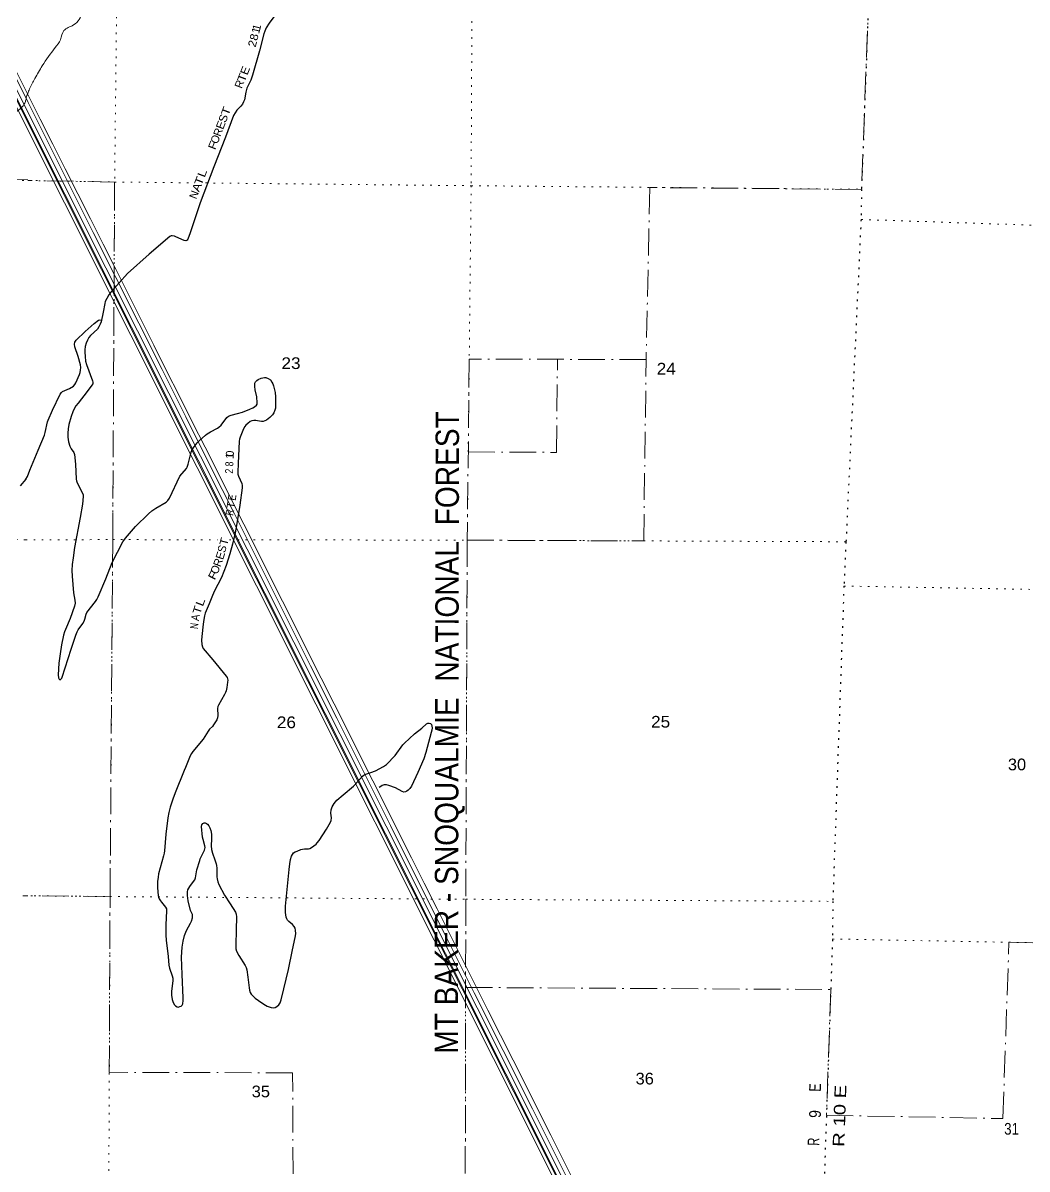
# Model space of a CAD drawing. Header units: feet. Extents: x -1048576 to 137166, y -268550 to 2097152.
# Drawn here: x -153338 to -138316, y 295229 to 312388 of the extents above; entities that cross this region are included whole.
import ezdxf
from ezdxf.enums import TextEntityAlignment as Align

# ---------------------------------------------------------------- set-up
doc = ezdxf.new("R2010")
doc.units = ezdxf.units.FT
doc.header["$LTSCALE"] = 80
doc.linetypes.add('DOT_DASHED', pattern=[7.7, 5, -1.2, 0.3, -1.2])
doc.linetypes.add('DOTTED', pattern=[1.5, 0.3, -1.2])
for name, color, linetype, lineweight in [('29', 7, 'Continuous', 25), ('39', 7, 'Continuous', 13), ('44', 7, 'DOT_DASHED', 13), ('6', 7, 'DOTTED', 25), ('7', 7, 'DOTTED', 13)]:
    doc.layers.add(name, color=color, linetype=linetype, lineweight=lineweight)
doc.layers.add('30', color=7, linetype='Continuous')

msp = doc.modelspace()

# ---------------------------------------------------------------- linework, layer by layer
at = {"layer": '29'}
for points in [[(-149484.16, 312615.45), (-149656.42, 312384.19), (-149699.49, 312314.63), (-149721.45, 312262.09), (-149734.94, 312225.04), (-149797.93, 311968.29), (-149901.97, 311608.3), (-149930.83, 311530.85), (-149986.69, 311409.72), (-150005.46, 311353.6), (-150025.98, 311237.93), (-150037.19, 311204.41), (-150053.97, 311170.76), (-150076.8, 311142.48), (-150139.79, 311081.21), (-150165.64, 311043.08), (-150186.43, 311002.85), (-150310.24, 310675.78), (-150482.61, 310232.17), (-150687.14, 309694.13), (-150835.39, 309243.98), (-150871.59, 309149.62), (-150882.35, 309135.25), (-150901.01, 309125.92), (-150924.55, 309128.4), (-151048.73, 309185.42), (-151068.93, 309193.08), (-151106.24, 309198.68), (-151121.17, 309198.68), (-151139.6, 309189.21), (-151451.92, 308926.29), (-151774.89, 308635.26), (-152022.81, 308358.95), (-152054.03, 308316.19), (-152085.75, 308263.95), (-152106.38, 308219), (-152115.6, 308185.59), (-152139.84, 308057.85), (-152168.99, 307910.78), (-152180.9, 307877.74), (-152201.43, 307836.7), (-152223.61, 307804.65), (-152328.54, 307709.61), (-152352.55, 307678.11), (-152374.94, 307638.93), (-152393.49, 307591.55), (-152406.66, 307543.78), (-152414.12, 307493.4), (-152414.28, 307458.47), (-152408.52, 307392.65), (-152401.06, 307321.75), (-152387.62, 307271.89), (-152299.43, 307027.48), (-152294.71, 307008.31), (-152294.16, 306986.93), (-152305.91, 306963.53), (-152375.24, 306871.2), (-152514.11, 306693.9), (-152544.72, 306655.68), (-152578.31, 306599.71), (-152593.37, 306568.03)], [(-153295.61, 305559.75), (-153272.36, 305599.67), (-153235.04, 305694.82), (-153109.91, 305989.52), (-153016.52, 306218.27), (-153003.69, 306254.54), (-152970.26, 306413.55), (-152960.78, 306441.12), (-152898.06, 306592.14), (-152783.54, 306829.2), (-152763.55, 306856.49), (-152746.22, 306870.24), (-152641.19, 306912.77), (-152582.04, 306952.34), (-152561.18, 306973.91), (-152546.59, 306998.98), (-152493.53, 307126.3), (-152481.29, 307155.7), (-152475.69, 307191.15), (-152473.37, 307227.04), (-152479.42, 307267.65), (-152514.61, 307391.65), (-152560.21, 307540.18), (-152565.25, 307581.09), (-152559.65, 307609.08), (-152544.1, 307640.99), (-152408.2, 307769.81), (-152274.55, 307886.54), (-152208.92, 307935.83), (-152190.23, 307941.18), (-152163.57, 307938.15)], [(-152593.37, 306568.03), (-152617.48, 306495.22), (-152649.65, 306376.99), (-152660.4, 306310.52), (-152667.86, 306245.22), (-152667.5, 306187.22), (-152658.53, 306118.35), (-152637.79, 306053.16), (-152619.35, 306013.86), (-152574.96, 305958.91), (-152567.11, 305926.17), (-152550.12, 305782.48), (-152542.85, 305556.76), (-152536.84, 305531.44), (-152527.92, 305502.65), (-152445.83, 305345.93), (-152437.89, 305321.2), (-152438.37, 305297.42), (-152449.56, 305185.47), (-152482.91, 304982.31), (-152566.43, 304534.94), (-152589.5, 304381.34), (-152600.69, 304282.45), (-152605.51, 304189.87), (-152604.43, 304107.07), (-152579.67, 303857.68), (-152559.65, 303745.12), (-152558.52, 303699.52), (-152567.11, 303657.43), (-152633.69, 303472.44), (-152703.32, 303308.54), (-152716.47, 303269.78), (-152729.44, 303220.85), (-152759.29, 303079.06), (-152781.45, 302943.41), (-152800.33, 302804.79), (-152813.39, 302627.55), (-152807.79, 302584.64), (-152798.95, 302565.55), (-152791, 302556.65), (-152779.8, 302554.78), (-152766.74, 302565.98), (-152757.41, 302579.04), (-152753.95, 302592.99), (-152618.46, 303011.03), (-152546.59, 303222.72), (-152528.43, 303274.22), (-152513.01, 303301.08), (-152440.24, 303398.09), (-152424.34, 303429.95), (-152410.39, 303463.39), (-152391.73, 303536.16), (-152381.37, 303560.58), (-152253.67, 303724.6), (-152234.1, 303753.9), (-152214.49, 303797.36), (-152100.67, 304066.81), (-152004.94, 304311.69), (-151845.32, 304620.05), (-151804.02, 304674.26), (-151652.94, 304846.87), (-151458.86, 305039.95), (-151407.84, 305082.78), (-151350.65, 305123.91), (-151195.8, 305215.32), (-151168.32, 305239.93), (-151143.56, 305271.3), (-150989.49, 305600.5), (-150891.68, 305719.07), (-150881.71, 305737.95), (-150865.56, 305780.64), (-150822.66, 305959.76), (-150805.87, 305999.4), (-150777.88, 306043.72), (-150733.11, 306101.55), (-150700.19, 306132.85), (-150606.24, 306217.23), (-150580.97, 306235.7), (-150531.61, 306267.61), (-150428.99, 306319.85), (-150407.24, 306335.48), (-150374.88, 306366.49), (-150287.19, 306478.43), (-150262.94, 306500.82), (-150225.62, 306515.75), (-150126.4, 306538.34), (-150052.11, 306562.4), (-149942.03, 306603.44), (-149897.26, 306623.97), (-149873, 306640.76), (-149845.02, 306665.01), (-149835.69, 306679.94), (-149831.96, 306700.46), (-149838.56, 306789.6), (-149862.77, 306895.24), (-149871.14, 306946.74), (-149868.95, 306992.43), (-149858.08, 307013.91), (-149839.42, 307034.43), (-149817.26, 307052.1)], [(-149817.26, 307052.1), (-149775.98, 307068.01), (-149725.76, 307080.66), (-149703.22, 307079.21), (-149667.77, 307066.15), (-149633.55, 307042.47), (-149613.66, 307010.17), (-149600.6, 306984.05), (-149590.8, 306954.68), (-149578.22, 306916.89), (-149567.02, 306855.32), (-149561.64, 306792.31), (-149557.69, 306743.37), (-149558.9, 306622.38), (-149568.89, 306588.52), (-149583.81, 306551.2), (-149605.36, 306520.13), (-149643.52, 306478.44), (-149693.81, 306440.95), (-149720.01, 306429.93), (-149746.13, 306420.6), (-149768.99, 306420.16), (-149829.4, 306431.45), (-149854.34, 306435.53), (-149884.2, 306437.39), (-149912.26, 306431.04), (-149938.3, 306418.74), (-149973.75, 306390.75), (-150003.6, 306366.5), (-150019.01, 306346.14), (-150037.19, 306312.39), (-150089.43, 306187.38), (-150097.47, 306157.56), (-150102.49, 306125.81), (-150120.83, 305789.92), (-150124.88, 305663.11), (-150121.93, 305630.17), (-150113.69, 305601.54), (-150065.18, 305495.19), (-150058.51, 305463.1), (-150057.71, 305429.89), (-150094.58, 305168.52), (-150142.93, 304866.1), (-150164.05, 304754.49), (-150205.03, 304584.16), (-150244.28, 304437.31), (-150298.39, 304267.54), (-150368.41, 304083.74), (-150477.5, 303873.87), (-150513.61, 303789.26), (-150554, 303691.03), (-150609.97, 303551.1), (-150621.16, 303511.92), (-150632.36, 303457.82), (-150641.69, 303385.05), (-150660.5, 303201.56), (-150665.94, 303148.1), (-150660.81, 303082.24), (-150652.87, 303047.36), (-150641.8, 303021.2), (-150499.55, 302854.62), (-150298.24, 302608.02), (-150285.32, 302590.25), (-150277.86, 302569.73), (-150275.1, 302550.94), (-150277.86, 302517.49), (-150287.19, 302440.99), (-150298.38, 302388.75), (-150307.06, 302363.47), (-150320.77, 302332.78), (-150411.82, 302173.37), (-150423.4, 302151.8), (-150428.93, 302125.17), (-150421.53, 302017.47), (-150425.64, 301983.53), (-150436.46, 301955.9), (-150486.32, 301877.52), (-150503.62, 301857.02), (-150546.17, 301813.96), (-150568.92, 301784.25), (-150640, 301666.12), (-150798.42, 301478.27), (-150818.04, 301449.13), (-150835.73, 301416.7), (-150908.41, 301239.41)], [(-153295.61, 305559.75), (-153377.82, 305457.88)], [(-149408.36, 299128.31), (-149408.43, 299166.62), (-149356.49, 299713.82), (-149346.86, 299800.96), (-149333.37, 299863.03), (-149318.88, 299912.91), (-149307.68, 299940.9), (-149291.03, 299961.31), (-149266.63, 299978.21), (-149235.89, 299990.57), (-149182.68, 300011.79), (-149154.49, 300019.33), (-149124.84, 300024.85), (-149067, 300022.99), (-149047.22, 300027.36), (-149022.22, 300041.64), (-148951.32, 300093.89), (-148934.42, 300112.13), (-148906.55, 300147.99), (-148794.95, 300319.76), (-148736.76, 300420.39), (-148727.74, 300449.92), (-148723.7, 300489.43), (-148731.75, 300555.16), (-148727.43, 300605.1), (-148711.67, 300651.85), (-148684.52, 300703.99), (-148640.97, 300753.62), (-148548.48, 300832.72), (-148391.6, 300959.59), (-148371.78, 300980.98), (-148259.14, 301110.71), (-148239.56, 301128.07), (-148206.9, 301142.43), (-148135.78, 301164.48), (-148065.1, 301192.81), (-147944.07, 301253.79), (-147900.91, 301287.96), (-147771.06, 301420.32), (-147654.64, 301579.01), (-147627.95, 301607.65), (-147481.75, 301746.38), (-147370.97, 301831.2), (-147302.01, 301892.46), (-147282.68, 301902.29), (-147262.83, 301905.52), (-147242.31, 301899.92), (-147228.49, 301883.04), (-147221.79, 301860.74), (-147218.05, 301836.48), (-147221.99, 301802.02), (-147229.25, 301765.59), (-147313.48, 301464.02), (-147343.06, 301371.92), (-147428.45, 301164.91), (-147525.41, 300960.5), (-147550.15, 300927.87), (-147574.41, 300901.75), (-147597.58, 300887.07), (-147617.32, 300877.49), (-147637.84, 300873.76), (-147664.4, 300880.28), (-147764.38, 300934.8), (-147864.68, 300973.15), (-147900.91, 300980.11), (-147933.25, 300980.55), (-147962.48, 300972.65), (-147984.23, 300957.27), (-148010.8, 300941.61)], [(-150908.41, 301239.41), (-150926.05, 301196.4), (-151061.94, 300861.29), (-151095.07, 300767.41), (-151134.25, 300648.01), (-151154.54, 300569.83), (-151169.7, 300485.69), (-151199.29, 300245.09), (-151221.94, 299993.13), (-151227.13, 299958.44), (-151236.87, 299916.63), (-151309.94, 299650.62), (-151317.1, 299601.32), (-151324.56, 299534.16), (-151324.11, 299442.58), (-151322.7, 299381.16), (-151315.23, 299323.33), (-151309.64, 299299.07), (-151298.44, 299272.95), (-151281.65, 299244.97), (-151265.72, 299225.04), (-151203.29, 299147.95), (-151192.87, 299126.55), (-151188.36, 299097.57), (-151199.55, 298888.03), (-151202.64, 298730.34), (-151197.69, 298655.4), (-151164.44, 298410.06), (-151154.81, 298282.45), (-151147.31, 298239.34), (-151104.4, 298119.93), (-151097.96, 298089.22), (-151096.94, 298054.63), (-151116.05, 297887.32), (-151115.59, 297830.74), (-151104.21, 297769.79)], [(-151104.21, 297769.79), (-151091.34, 297724.39), (-151073.46, 297688.3), (-151057.75, 297674.02), (-151031.63, 297659.09), (-151015.51, 297654.81), (-150990.59, 297660.96), (-150970.06, 297670.28), (-150956.37, 297681.98), (-150947.67, 297703.87), (-150940.21, 297750.51), (-150940.02, 297794.92), (-150955.48, 298141.06), (-150966.54, 298402.17), (-150957.01, 298552.78), (-150943.66, 298642.4), (-150921.56, 298726.29), (-150900.61, 298777.06), (-150891.71, 298802.79), (-150832.01, 298911), (-150818.58, 298941.31), (-150804.02, 298991.23), (-150800.99, 299013.78), (-150804.02, 299039.73), (-150829.6, 299101.3), (-150867.23, 299243.6), (-150874.92, 299327.06), (-150874.68, 299379.25), (-150869.32, 299407.29), (-150858.13, 299435.27), (-150842.8, 299459.53), (-150785.36, 299532.29), (-150768.1, 299559.2), (-150757.38, 299588.26), (-150734.83, 299710.24), (-150693.68, 299851.01), (-150686.48, 299873.72), (-150621.95, 300005.35), (-150615.58, 300022.98), (-150613.71, 300043.5), (-150616.65, 300069.96), (-150643.57, 300161.04), (-150650.56, 300196.01), (-150665.58, 300358.1), (-150662.22, 300384.93), (-150648.51, 300404.28), (-150628.64, 300412.92), (-150609.98, 300412.92), (-150591.94, 300403.18), (-150578.26, 300392.4), (-150557.74, 300366.28), (-150542.7, 300337.51), (-150529.75, 300299.11), (-150518.56, 300241.27), (-150515.57, 300175.19), (-150521.66, 300070.14), (-150518.56, 300011.79), (-150503.63, 299958.56), (-150469.21, 299858.79), (-150445.8, 299799.09), (-150440.57, 299773.29), (-150436.47, 299731.92), (-150436.47, 299605.05), (-150432.32, 299574.93), (-150423.41, 299530.43), (-150405.7, 299489.47), (-150323.93, 299330.13), (-150239.6, 299199.06), (-150160.34, 299075.18), (-150149.63, 299045.63), (-150143.55, 299006.15), (-150150.18, 298811.03), (-150152.87, 298582.63), (-150151.01, 298528.53), (-150141.68, 298491.21), (-150109.17, 298428), (-150014.81, 298278.52), (-149997.54, 298245.83), (-149988.69, 298209.48), (-149974.08, 298101.78), (-149954.98, 297941.64), (-149949.51, 297907.23), (-149938.31, 297873.65), (-149922.46, 297847.97), (-149906.6, 297827.01), (-149864.98, 297790.23), (-149815.16, 297754.26)], [(-149815.16, 297754.26), (-149735.45, 297696.71), (-149682.69, 297668.43), (-149623.19, 297650.03), (-149589.4, 297644.17), (-149564.65, 297646.87), (-149539.03, 297662.83), (-149511.04, 297687.08), (-149490.54, 297716.22), (-149475.59, 297763.58), (-149437.86, 297929.58), (-149363.56, 298215.32), (-149305.27, 298509.47), (-149265.27, 298694.76), (-149257.31, 298750.56), (-149259.09, 298803.85), (-149266.64, 298836.38), (-149281.56, 298860.64), (-149307.68, 298888.62), (-149361.65, 298933.25), (-149382.31, 298953.92), (-149391.64, 298976.31), (-149398.69, 299002.74), (-149408.43, 299071.46), (-149408.36, 299128.31)]]:
    msp.add_lwpolyline(points, dxfattribs=at)
at = {"layer": '39'}
for points in [[(-139726.18, 284721.75), (-139786.61, 284683.23), (-139865.18, 284636.58), (-139935.68, 284589.96), (-139981.99, 284555.51), (-140024.23, 284506.92), (-140030.24, 284490.75), (-140030.24, 284490.75), (-140086.75, 284492.64)], [(-150271.38, 321947.34), (-150341.53, 321779.5), (-150448.09, 321641.87), (-150483.59, 321352.88), (-150375.97, 321118.76), (-150199.78, 320900.96), (-150011.36, 320638.74), (-150026.81, 320394.24), (-150066.34, 320103.22), (-150051.27, 319773.94), (-150030.32, 319503.26), (-149906.93, 319338.42), (-149714.61, 319184.75), (-149548.7, 319033.6), (-149499.95, 318920.56), (-149491.15, 318666.02), (-149679.94, 318350.42), (-149802.35, 318109.73), (-149890.09, 317739.8), (-149957.86, 317446.7), (-149953.25, 317244.68), (-149952.57, 317006.28), (-149948.32, 316931.53), (-149944.08, 316858.81), (-149862.73, 316636.75), (-149833.63, 316339.83), (-149931.93, 316135.55), (-149959.55, 315915.27), (-150013.69, 315793.93), (-150053.14, 315476.64), (-150099.22, 315357.34), (-150193.48, 315153.07), (-150210.9, 314892.41), (-150242.78, 314750.91), (-150426.14, 314653.52), (-150700.45, 314606.44), (-150976.7, 314531.07), (-151285.02, 314378.85), (-151447.94, 314192.61), (-151560.1, 313895.37), (-151676.56, 313689.03), (-151922.14, 313476.34), (-152129.91, 313445.57), (-152347.98, 313491.55), (-152581.93, 313442.54), (-152688.59, 313341.28), (-152659.62, 313088.8), (-152537.75, 312810.27), (-152458.3, 312547.8), (-152580.85, 312357.61), (-152725.9, 312272.43), (-152777.98, 312136.95), (-152856.34, 312017.57), (-153049.3, 311746.41), (-153159.74, 311556.25), (-153240.02, 311400.51), (-153266.05, 311329.74)], [(-155939.8, 307728.39), (-155907.51, 307762.73), (-155857.17, 307842.35), (-155826.46, 307944.65), (-155773.57, 308046.43), (-155594.96, 308256.32), (-155496.01, 308342.85), (-155387.34, 308497.84), (-155285.64, 308614.61), (-155231.45, 308770.9), (-155174.85, 308858.45), (-155122.92, 309004.69), (-155136.73, 309186.86), (-155080.13, 309359.26), (-154943.75, 309491.37), (-154745.08, 309611.88), (-154652.03, 309704.61), (-154773.68, 309850.97), (-154930.43, 310048.68), (-154870.13, 310206.85), (-154689.33, 310255.05), (-154556.65, 310401.39), (-154483.44, 310508.74), (-154265.27, 310600.5), (-154032.59, 310708.07), (-153844.48, 310808.63), (-153642.26, 310908.85), (-153506.7, 311006.63), (-153418.36, 311071.19), (-153352.36, 311130.22), (-153301.88, 311211.01), (-153288.74, 311261.78), (-153277.99, 311300.01), (-153266.05, 311329.74)]]:
    msp.add_spline(points, degree=3, dxfattribs=at)
at = {"layer": '44'}
for p, q in [((-152035.13, 299309.07), (-153338.46, 299321.66)), ((-146716.04, 297948.32), (-141252.98, 297917.16))]:
    msp.add_line(p, q, dxfattribs=at)
for points in [[(-140432.12, 321888.96), (-140482.79, 320531), (-140480.98, 319995.14), (-140604.81, 315255.78), (-140612.91, 314731.96), (-140792.81, 309896.19), (-143960.87, 309923.83), (-144014.69, 307348.65), (-146661.21, 307355.17), (-146691.25, 304644.48), (-146713.76, 299268.33), (-146722.93, 293970.83), (-141597.6, 294062.64), (-141644.61, 288670.72), (-147217.37, 288662.91), (-149878.66, 288709.57), (-149806.41, 293919.44), (-149291.2, 293926.58), (-149303.68, 296670.12), (-152046.85, 296678.16), (-152035.13, 299309.07), (-151994.93, 304652.58), (-151966.7, 310006.39), (-153264.87, 310029.17)], [(-153264.81, 310040.88), (-154650.22, 310048.4), (-154679.39, 304674.43), (-157385.76, 304692.74), (-157544.85, 299386.89), (-157671.45, 293920.65), (-157449.54, 293915.34), (-157435.8, 291260.11), (-162846.54, 291232.11), (-162715.77, 294000.99), (-163060.64, 294013.29), (-168383.75, 293999.28), (-168622.28, 293984.78), (-173030.7, 293881.64), (-173309.65, 293882.82), (-173229.6, 291151.32), (-178507.51, 291170.58), (-178492.12, 293926.06), (-183494.89, 293971.05), (-183803.45, 293982.48), (-183840.99, 291144.69), (-184074.96, 291146.5)], [(-146691.25, 304644.48), (-144051.21, 304633.29), (-144014.69, 307348.65)], [(-146676.87, 305964.44), (-145356.85, 305958.84), (-145341.67, 307351.92)], [(-146716.04, 297948.32), (-141252.98, 297917.16), (-141252.98, 297917.16), (-141317.7, 296035.1), (-138677.85, 295985.4), (-138587.11, 298624.16), (-137177.37, 298597.62)]]:
    msp.add_lwpolyline(points, dxfattribs=at)
at = {"layer": '6'}
msp.add_lwpolyline([(-140432.12, 321888.96), (-140482.79, 320531), (-140480.98, 319995.14), (-140604.81, 315255.78), (-140612.91, 314731.96), (-140792.81, 309896.19), (-140799.78, 309445.39), (-141026, 304620.47), (-141056.47, 303957.74), (-141222.46, 299237.01), (-141227.27, 298664.86), (-141385.23, 294071.38)], dxfattribs=at)
at = {"layer": '7'}
for points in [[(-151867.51, 321962.14), (-151896.53, 320685.48), (-151906.08, 315363.72), (-151966.7, 310006.39), (-151994.93, 304652.58), (-152035.13, 299309.07), (-152058.24, 293894.52)], [(-146571.5, 321926.63), (-146597.83, 320616.8), (-146609.39, 315295.07), (-146633.43, 309951.31), (-146691.25, 304644.48), (-146713.76, 299268.33), (-146722.93, 293970.83)], [(-155802.77, 310057.92), (-154670.05, 310048.51), (-153264.87, 310029.17)], [(-153264.87, 310029.17), (-151966.7, 310006.39), (-150841.91, 309994.77)], [(-150605.14, 309992.33), (-146633.43, 309951.31), (-140792.81, 309896.19)], [(-140799.78, 309445.39), (-135529.01, 309269.99), (-134724.13, 309246.95)], [(-153301.87, 304649.86), (-154679.39, 304674.43), (-157385.76, 304692.74), (-157466.21, 304694.06)], [(-153297.88, 304649.79), (-151994.93, 304652.58), (-150429.46, 304650.19)], [(-150249.88, 304649.91), (-146691.25, 304644.48), (-141026, 304620.47)], [(-141056.47, 303957.74), (-135687.44, 303861.65), (-134103.27, 303835.05)], [(-153338.46, 299321.66), (-152035.13, 299309.07), (-146713.76, 299268.33), (-141222.46, 299237.01)], [(-141227.27, 298673.86), (-135868.28, 298572.97), (-132062.64, 298430.44)]]:
    msp.add_lwpolyline(points, dxfattribs=at)

# ---------------------------------------------------------------- texts
at = {"layer": '30'}
for s, rotation, p in [('1', 76.216, (-149795.55, 312262.37)), ('1', 75.892, (-149783.04, 312307.97)), ('R', 69.364, (-150044.35, 311451.34)), ('R', 69.266, (-150363.83, 310731.95)), ('O', 68.766, (-150404.86, 310625.52)), ('N', 69.186, (-150723.54, 309795.38)), ('1', 86.875, (-150184.85, 305901.51)), ('T', 80.917, (-150167.44, 305160.8)), ('S', 75.036, (-150301.99, 304499.02)), ('O', 69.145, (-150405.1, 304183.63)), ('R', 69.145, (-150364.74, 304289.44))]:
    msp.add_text(s, height=120, rotation=rotation, dxfattribs=at).set_placement(p, align=Align.CENTER)
for s, rotation, width, p in [('2', 76.216, 1.1, (-149846.58, 312063.79)), ('8', 76.216, 1.1, (-149822.49, 312161.89)), ('T', 68.931, 1.3, (-150003.2, 311547.1)), ('E', 68.421, 1.15, (-149959.51, 311654.16)), ('T', 69.266, 1.3, (-150244.74, 311046.53)), ('E', 69.266, 1.1, (-150323.85, 310837.55)), ('S', 69.266, 1.1, (-150285.72, 310938.3)), ('F', 68.766, 1.2, (-150440.74, 310533.22)), ('T', 69.186, 1.3, (-150644.98, 310002.23)), ('L', 69.186, 1.25, (-150601.16, 310117.32)), ('A', 69.186, 1.15, (-150680.96, 309907.31)), ('0', 86.875, 0.95, (-150182.81, 305938.61)), ('8', 88.171, 0.8, (-150191.08, 305783.29)), ('2', 88.171, 0.8, (-150194.52, 305675.63)), ('E', 81.971, 0.85, (-150150.13, 305275.86)), ('R', 80.917, 0.8, (-150184.29, 305050.78)), ('T', 75.036, 1.15, (-150271.54, 304606.37)), ('E', 72.322, 1.05, (-150328.53, 304396.83)), ('F', 62.535, 1.35, (-150440.73, 304094.54)), ('L', 69.261, 1.25, (-150628.42, 303696.23)), ('T', 72.663, 1.2, (-150671.25, 303582.09)), ('N', 84.147, 0.75, (-150717.39, 303354.23)), ('A', 81.145, 0.9, (-150699.44, 303477.62))]:
    msp.add_text(s, height=120, rotation=rotation, dxfattribs=dict(at, width=width)).set_placement(p, align=Align.CENTER)
at = {"layer": '44', "width": 0.9}
msp.add_text('MT BAKER - SNOQUALMIE  NATIONAL  FOREST', height=350, rotation=89.901, dxfattribs=at).set_placement((-146830.67, 296955.01))
at = {"layer": '6'}
for s, width, p in [('E', 0.8, (-141402.78, 296384.33)), ('R 10 E', 1.3, (-141050.55, 295558.44)), ('9', 0.9, (-141402.7, 295991.97)), ('R', 0.7, (-141425.59, 295577.53))]:
    msp.add_text(s, height=175, rotation=88.03, dxfattribs=dict(at, width=width)).set_placement(p)
at = {"layer": '7'}
for s, width, p in [('23', 1.1, (-149470.91, 307206.65)), ('24', 1.1, (-143857.56, 307124.24)), ('26', 1.1, (-149540.51, 301830.15)), ('25', 1.1, (-143941.45, 301838.68)), ('30', 1.05, (-138603.58, 301199.3)), ('36', 1.05, (-144172.86, 296496.26)), ('35', 1.05, (-149916.01, 296303.58)), ('31', 0.85, (-138658.74, 295744.36))]:
    msp.add_text(s, height=175, dxfattribs=dict(at, width=width)).set_placement(p)

doc.saveas('drawing.dxf')
